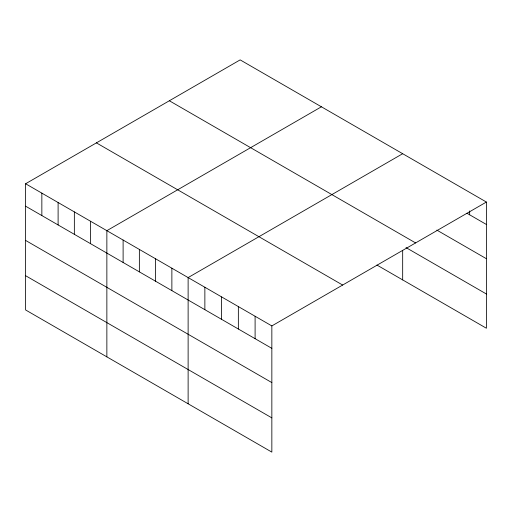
<?xml version="1.0" encoding="UTF-8"?>
<svg xmlns="http://www.w3.org/2000/svg" width="512" height="512" viewBox="0 0 512 512"><rect width="100%" height="100%" fill="white"/><g stroke="black" fill="none" stroke-linecap="round" stroke-linejoin="round"><path stroke-width="0.77" d="M25.6 183.757L271.846 325.92L271.846 452.115L25.6 309.952L25.6 183.757L240.154 59.885L486.4 202.048L486.4 328.243L376.947 265.05M321.414 106.797L106.861 230.669L106.861 356.864M402.675 153.715L188.122 277.587L188.122 403.782M271.846 325.92L486.4 202.048M466.976 213.261L486.4 224.48M436.838 230.106L486.4 258.72M169.35 100.762L415.597 242.931M406.029 247.597L486.4 294.003M96.403 142.874L342.65 285.043M25.6 206.182L271.846 348.352M25.6 240.422L271.846 382.592M25.6 275.706L271.846 417.875M469.658 210.944L469.658 214.81M402.675 250.336L402.675 279.91M255.098 316.256L255.098 338.682M238.355 306.586L238.355 329.018M221.613 296.922L221.613 319.347M204.864 287.251L204.864 309.683M171.872 268.205L171.872 290.63M155.616 258.816L155.616 281.248M139.366 249.434L139.366 271.866M123.11 240.051L123.11 262.483M90.611 221.286L90.611 243.712M74.355 211.904L74.355 234.33M58.106 202.522L58.106 224.947M41.85 193.139L41.85 215.565"/></g></svg>
